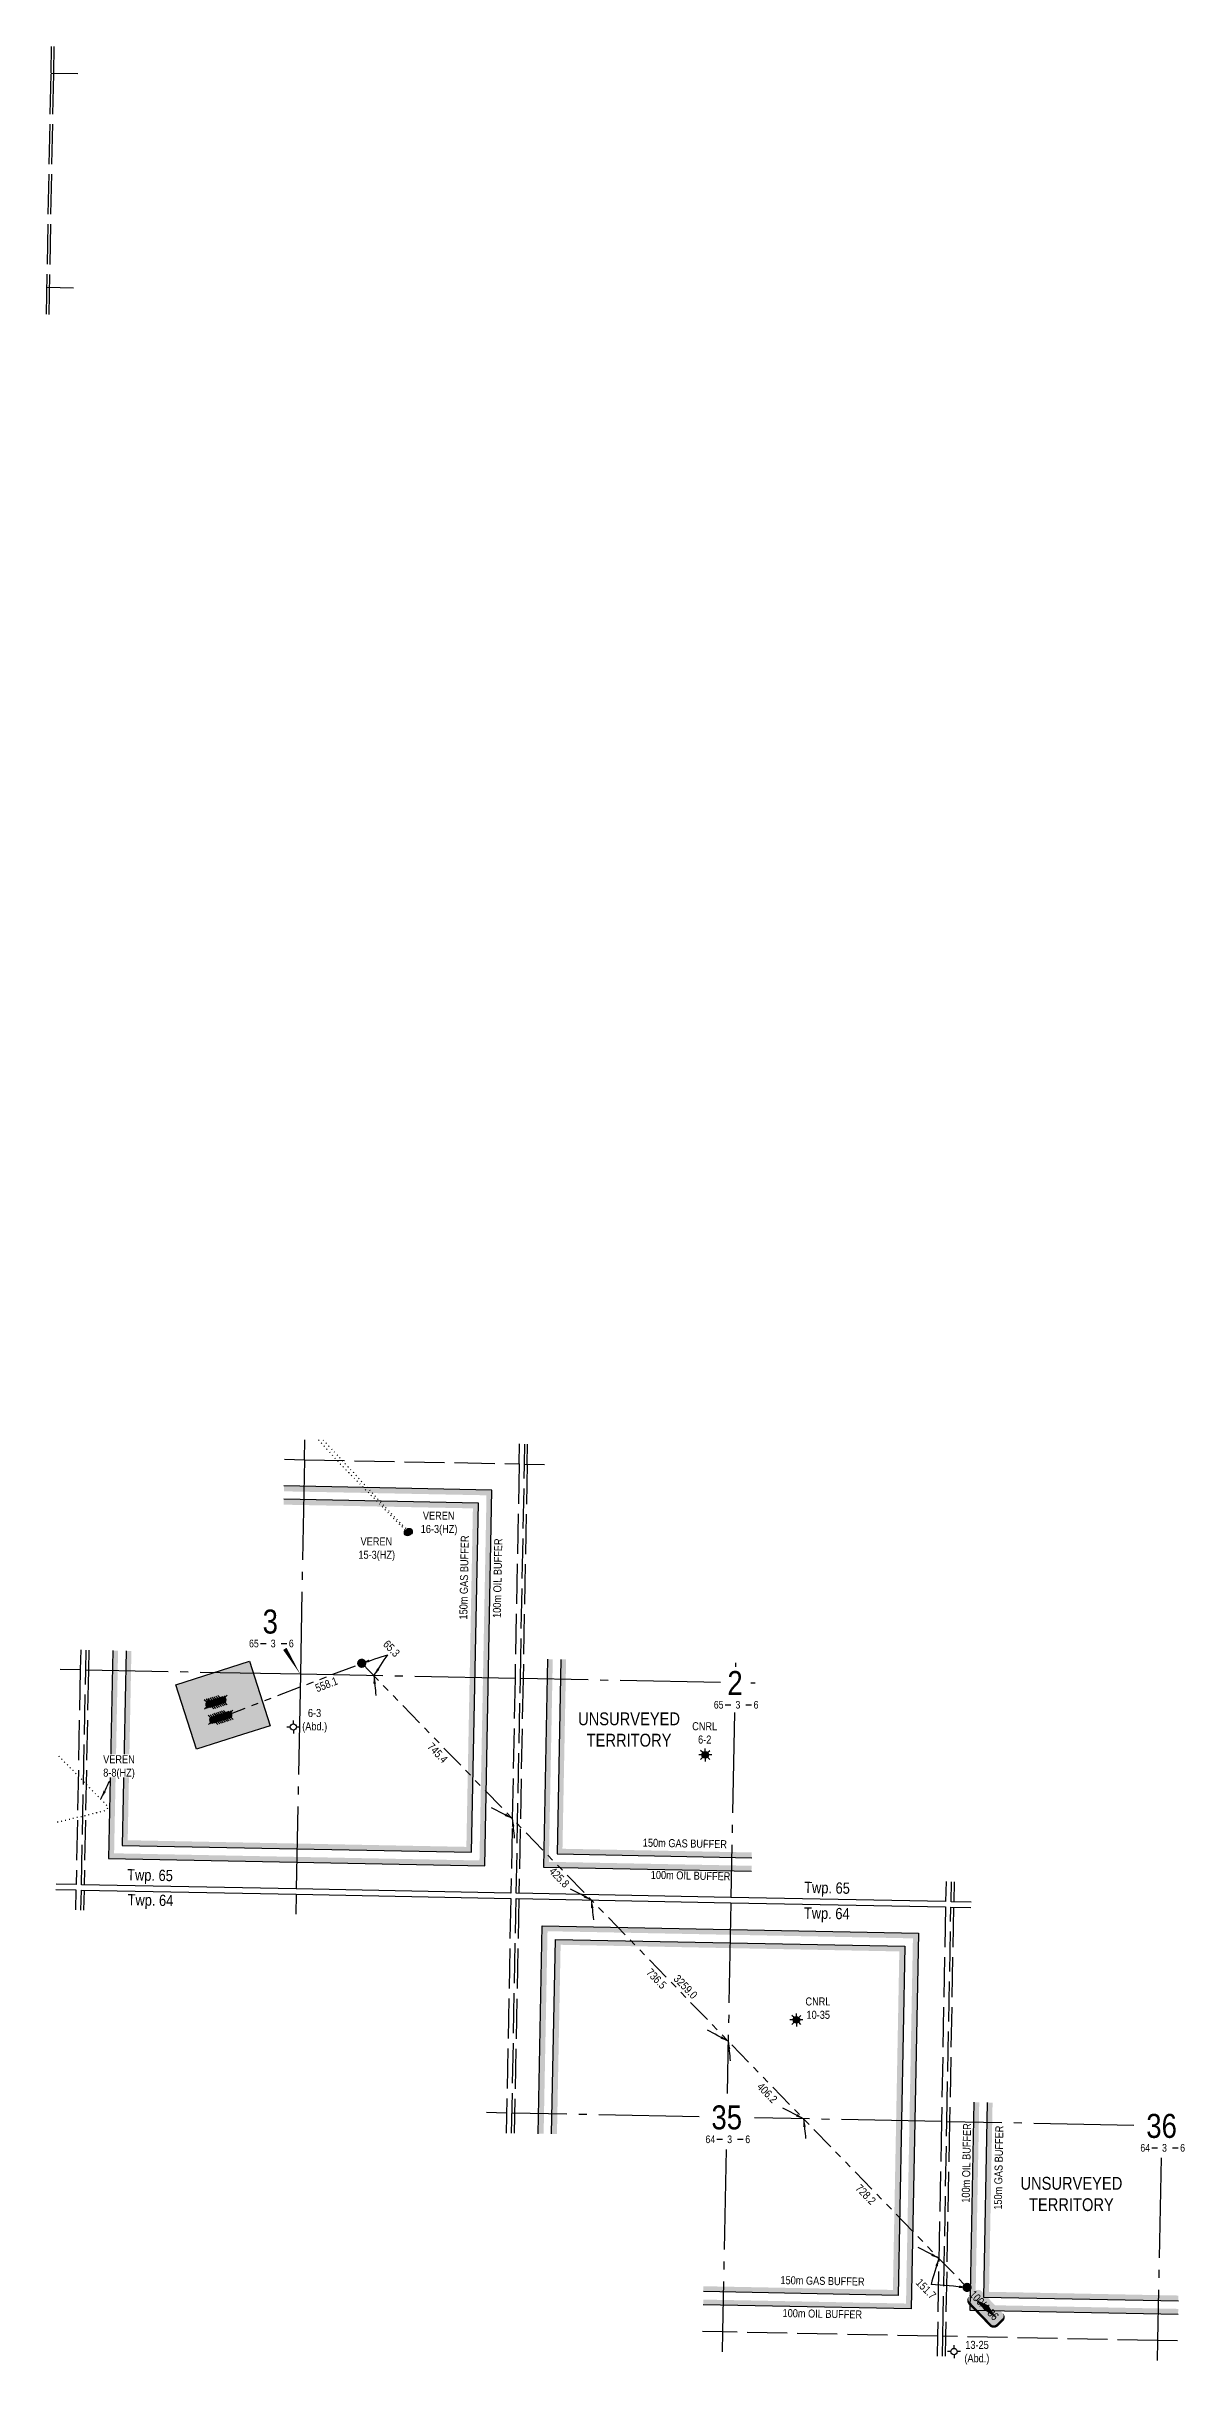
# Model space of a CAD drawing. Extents: x 408473 to 428843, y 6046006 to 6059852.
# Drawn here: x 425535 to 426956, y 6046006 to 6048902 of the extents above; entities that cross this region are included whole.
import ezdxf
from ezdxf.enums import TextEntityAlignment as Align

# ---------------------------------------------------------------- set-up
doc = ezdxf.new("R2010")
doc.units = 0
doc.header["$LTSCALE"] = 5
for name, pattern in [('foc-DOT', [1, 0.2, -0.8]), ('foc-DRILLPATH', [14.75, 6, -1.75, 1.75, -1.75, 1.75, -1.75]), ('foc-QUARTERLINE', [33, 25, -3, 2, -3]), ('foc-UNSURVEYED', [12.5, 10, -2.5])]:
    doc.linetypes.add(name, pattern=pattern)
for name, color, linetype in [('10', 1, 'Continuous'), ('9', 3, 'Continuous'), ('ABADATA-DRILL', 8, 'foc-DOT'), ('ABADATA-DRILL-T', 8, 'Continuous'), ('AS-TARGET-GAS', 182, 'Continuous'), ('AS-TARGET-GAS-H', 181, 'Continuous'), ('AS-TARGET-OIL', 146, 'Continuous'), ('AS-TARGET-OIL-H', 131, 'Continuous'), ('D-TXT', 6, 'Continuous'), ('F-WS-S', 190, 'Continuous'), ('L-BD', 7, 'Continuous'), ('L-MON', 1, 'Continuous'), ('L-SEC', 7, 'Continuous'), ('L-SECLBL', 7, 'Continuous'), ('L-SECQ', 8, 'foc-QUARTERLINE'), ('L-SECU', 7, 'Continuous'), ('L-UNS-T', 3, 'Continuous'), ('L-USEC', 7, 'foc-UNSURVEYED'), ('P-BUFFER-PURPLE-T', 187, 'Continuous'), ('P-PDRILLPATH', 12, 'foc-DRILLPATH'), ('P-PROPOSED', 10, 'Continuous'), ('P-PROPOSED-H', 21, 'Continuous')]:
    doc.layers.add(name, color=color, linetype=linetype)
doc.layers.add('F-WS-T', color=190, linetype='Continuous', lineweight=9)
doc.styles.add('80', font='ARIALN.TTF', dxfattribs={"height": 10})
doc.styles.add('80CG', font='ARIALN.TTF', dxfattribs={"height": 10})
doc.styles.add('80L', font='ARIALN.TTF', dxfattribs={"height": 10})
doc.styles.add('SIMPLEX', font='ARIALN.TTF')
doc.dimstyles.new('Compass 5 000', dxfattribs={"dimscale": 5, "dimtxt": 9, "dimasz": 2, "dimexe": 0.2, "dimexo": 0.0625, "dimgap": 0.5, "dimtad": 0, "dimtih": 1, "dimtoh": 1, "dimzin": 0, "dimdsep": 46, "dimtxsty": '80CG', "dimcen": 0.1, "dimse1": 1, "dimse2": 1, "dimclrd": 256, "dimclrt": 256, "dimaunit": 1, "dimadec": 4, "dimazin": 0, "dimtfac": 0.06, "dimtofl": 0, "dimtmove": 0, "dimatfit": 1, "dimfxl": 0.2, "dimtolj": 1, "dimtzin": 0, "dimlwd": -1, "dimarcsym": 0})

# ---------------------------------------------------------------- blocks, each defined once
blk = doc.blocks.new('L-SECLBL')
at = {"layer": '9', "color": 7}
for p, q in [((-5.1, -27.8), (-12.3, -27.8)), ((20.7, -27.8), (13.5, -27.8))]:
    blk.add_line(p, q, dxfattribs=at)
at = {"layer": '10', "color": 2, "style": 'SIMPLEX'}
blk.add_attdef('SEC', text='', height=30, dxfattribs=at).set_placement((0, 0), align=Align.MIDDLE)
at = {"layer": '10', "color": 5, "style": '80L'}
blk.add_attdef('TWP', text='', height=9.5, dxfattribs=at).set_placement((-14.4, -27.4), align=Align.MIDDLE_RIGHT)
blk.add_attdef('RGE', text='', height=9.5, dxfattribs=at).set_placement((3.6, -27.4), align=Align.MIDDLE_CENTER)
blk.add_attdef('MER', text='', height=9.5, dxfattribs=at).set_placement((23.2, -27.4), align=Align.MIDDLE_LEFT)
blk = doc.blocks.new('GAS')
h = blk.add_hatch(color=255)
h.dxf.hatch_style = 1
edge = h.paths.add_edge_path()
edge.add_arc((0, 0), 0.9, 0, 360)
for p, q in [((-0.81, 0), (-1.62, 0)), ((-0.57, 0.57), (-1.14, 1.14)), ((0, 0.81), (0, 1.62)), ((0.57, 0.57), (1.14, 1.14)), ((1.62, 0), (0.81, 0)), ((-0.57, -0.57), (-1.14, -1.14)), ((0, -0.81), (0, -1.62)), ((1.14, -1.14), (0.57, -0.57))]:
    blk.add_line(p, q)
blk.add_circle((0, 0), 0.8)
blk = doc.blocks.new('GABD')
for p, q in [((-0.81, 0), (-1.62, 0)), ((0, 0.81), (0, 1.62)), ((1.62, 0), (0.81, 0)), ((0, -0.81), (0, -1.62))]:
    blk.add_line(p, q)
blk.add_circle((0, 0), 0.8)
blk = doc.blocks.new('plbh')
at = {"layer": 'L-MON'}
h = blk.add_hatch(color=255, dxfattribs=at)
h.dxf.hatch_style = 1
edge = h.paths.add_edge_path()
edge.add_arc((0, 0), 1.16, 0, 360)
h = blk.add_hatch(color=256, dxfattribs=at)
h.dxf.hatch_style = 1
h.paths.add_polyline_path([(0.96, 0, 1), (-0.96, 0, 1)])
h.paths.add_polyline_path([(0.91, 0, 1), (-0.91, 0, 1)], flags=16)
h.paths.add_polyline_path([(0.45, 0, -1), (-0.45, 0, -1)], flags=0)
h = blk.add_hatch(color=256, dxfattribs=at)
h.dxf.hatch_style = 1
h.paths.add_polyline_path([(0.45, 0, 1), (-0.45, 0, 1)])
h.paths.add_polyline_path([(0.4, 0, 1), (-0.4, 0, 1)], flags=16)
at = {"layer": 'L-MON', "color": 240}
for radius in [0.96, 0.91, 0.45, 0.4]:
    blk.add_circle((0, 0), radius, dxfattribs=at)
blk = doc.blocks.new('*U124')
h = blk.add_hatch(color=255)
edge = h.paths.add_edge_path()
edge.add_line((-19, -11.5), (19, -11.5))
edge.add_arc((19, -5.5), 6, 270, 360)
edge.add_line((25, -5.5), (25, 4))
edge.add_arc((19, 4), 6, 0, 90)
edge.add_line((19, 10), (-19, 10))
edge.add_arc((-19, 4), 6, 90, 180)
edge.add_line((-25, 4), (-25, -5.5))
edge.add_arc((-19, -5.5), 6, 180, 270)
at = {"color": 1, "flags": 128}
blk.add_lwpolyline([(-19, -11.5, 3, 3, 0), (19, -11.5, 3, 3, 0.414214), (25, -5.5, 3, 3, 0), (25, 4, 3, 0, 0.414214), (19, 10, 0, 0, 0), (-19, 10, 0, 0, 0.414214), (-25, 4, 0, 0, 0), (-25, -5.5, 0, 3, 0.414214)], format="xyseb", close=True, dxfattribs=at)
for points in [[(-17.6, -2.9, 0, 7.5, 0), (0, 0, 0, 0, 0)], [(17.1, 0, 0, 7.5, 0), (0, 0, 0, 0, 0)]]:
    blk.add_lwpolyline(points, format="xyseb", dxfattribs=at)
at = {"color": 1, "style": '80'}
blk.add_attdef('ENTER_TEXT_001', (-26.8, -4.9), '', height=10, dxfattribs=at)
blk = doc.blocks.new('WC')
at = {"layer": 'L-MON'}
h = blk.add_hatch(color=255, dxfattribs=at)
h.dxf.hatch_style = 1
edge = h.paths.add_edge_path()
edge.add_arc((0, 0), 0.9, 0, 360)
at = {"layer": 'L-MON', "color": 240, "flags": 128}
for points in [[(-0.62, 0.5), (-1.23, 1.12)], [(0.52, 0.61), (1.13, 1.21)], [(-1.18, -1.18), (-0.56, -0.57)], [(1.16, -1.18), (0.56, -0.57)]]:
    blk.add_lwpolyline(points, dxfattribs=at)
at = {"layer": 'L-MON', "color": 240}
for radius in [0.8, 0.373]:
    blk.add_circle((0, 0), radius, dxfattribs=at)

msp = doc.modelspace()

# ---------------------------------------------------------------- hatches: boundary and pattern name
at = {"layer": 'ABADATA-DRILL-T'}
h = msp.add_hatch(color=256, dxfattribs=at)
h.dxf.hatch_style = 1
edge = h.paths.add_edge_path()
edge.add_arc((425985.42, 6047044.813), 3.998, 0, 360)
h = msp.add_hatch(color=256, dxfattribs=at)
h.dxf.hatch_style = 1
edge = h.paths.add_edge_path()
edge.add_arc((425987.335, 6047046.211), 3.998, 0, 360)
at = {"layer": 'AS-TARGET-GAS-H'}
h = msp.add_hatch(color=256, dxfattribs=at)
h.dxf.hatch_style = 1
h.paths.add_polyline_path([(425634.018, 6046897.173), (425640.684, 6046897.042), (425636.049, 6046660.651), (426058.873, 6046652.36), (426067.013, 6047075.21), (425830.682, 6047079.844), (425830.813, 6047086.51), (426073.807, 6047081.745), (426065.41, 6046645.564), (425629.252, 6046654.116)])
h = msp.add_hatch(color=256, dxfattribs=at)
h.dxf.hatch_style = 1
h.paths.add_polyline_path([(426176.728, 6046886.557), (426183.39, 6046886.429), (426178.839, 6046650.005), (426415.256, 6046645.369), (426415.125, 6046638.707), (426172.049, 6046643.473)])
h = msp.add_hatch(color=256, dxfattribs=at)
h.dxf.hatch_style = 1
h.paths.add_polyline_path([(426165.317, 6046293.759), (426171.979, 6046293.628), (426176.53, 6046530.041), (426599.404, 6046521.749), (426591.416, 6046098.889), (426354.919, 6046103.527), (426354.792, 6046096.864), (426597.952, 6046092.096), (426606.192, 6046528.281), (426169.996, 6046536.834)])
h = msp.add_hatch(color=256, dxfattribs=at)
h.dxf.hatch_style = 1
h.paths.add_polyline_path([(426709.182, 6046333.082), (426715.845, 6046332.951), (426711.379, 6046096.537), (426947.926, 6046091.899), (426947.796, 6046085.237), (426704.59, 6046090.005)])
at = {"layer": 'AS-TARGET-OIL-H'}
h = msp.add_hatch(color=256, dxfattribs=at)
h.dxf.hatch_style = 1
h.paths.add_polyline_path([(425617.359, 6046897.5), (425624.024, 6046897.369), (425619.063, 6046644.318), (426075.212, 6046635.374), (426083.993, 6047091.543), (425831.009, 6047096.504), (425831.139, 6047103.17), (426090.787, 6047098.078), (426081.749, 6046628.578), (425612.266, 6046637.783)])
h = msp.add_hatch(color=256, dxfattribs=at)
h.dxf.hatch_style = 1
h.paths.add_polyline_path([(426160.072, 6046886.878), (426155.072, 6046627.143), (426414.799, 6046622.05), (426414.929, 6046628.713), (426161.862, 6046633.675), (426166.734, 6046886.749)])
h = msp.add_hatch(color=256, dxfattribs=at)
h.dxf.hatch_style = 1
h.paths.add_polyline_path([(426148.661, 6046294.085), (426155.323, 6046293.955), (426160.194, 6046547.024), (426616.375, 6046538.079), (426607.757, 6046081.907), (426354.601, 6046086.87), (426354.474, 6046080.208), (426614.294, 6046075.113), (426623.163, 6046544.611), (426153.66, 6046553.817)])
h = msp.add_hatch(color=256, dxfattribs=at)
h.dxf.hatch_style = 1
h.paths.add_polyline_path([(426692.526, 6046333.409), (426699.189, 6046333.278), (426694.408, 6046080.207), (426947.6, 6046075.243), (426947.469, 6046068.58), (426687.62, 6046073.676)])
at = {"layer": 'P-PROPOSED-H'}
h = msp.add_hatch(color=256, dxfattribs=at)
h.dxf.hatch_style = 1
h.paths.add_polyline_path([(425696.12, 6046854.681), (425788.218, 6046884.244), (425814.056, 6046803.749), (425779.2, 6046792.608), (425721.944, 6046774.229)])

# ---------------------------------------------------------------- linework, layer by layer
at = {"layer": 'ABADATA-DRILL', "flags": 128}
for points in [[(425874.339, 6047160.638), (425876.164, 6047158.647), (425879.313, 6047155.194), (425882.56, 6047151.616), (425885.712, 6047148.13), (425888.956, 6047144.545), (425892.104, 6047141.066), (425895.337, 6047137.472), (425898.49, 6047134.005), (425901.794, 6047130.48), (425905.058, 6047127.071), (425908.413, 6047123.595), (425911.687, 6047120.21), (425915.053, 6047116.743), (425918.338, 6047113.401), (425921.734, 6047109.963), (425924.97, 6047106.685), (425928.373, 6047103.254), (425931.626, 6047099.966), (425935.009, 6047096.519), (425938.314, 6047093.187), (425941.737, 6047089.775), (425945.023, 6047086.47), (425948.402, 6047083.016), (425951.735, 6047079.576), (425955.094, 6047076.099), (425958.416, 6047072.647), (425961.775, 6047069.17), (425965.124, 6047065.716), (425968.49, 6047062.249), (425971.84, 6047058.839), (425975.237, 6047055.405), (425978.593, 6047051.965), (425980.589, 6047049.879), (425985.42, 6047044.813)], [(425879.983, 6047160.527), (425881.775, 6047158.641), (425885.165, 6047155.05), (425888.424, 6047151.605), (425891.573, 6047148.266), (425894.987, 6047144.585), (425898.356, 6047140.918), (425901.479, 6047137.512), (425904.655, 6047134.035), (425907.987, 6047130.393), (425911.186, 6047126.916), (425914.546, 6047123.302), (425917.781, 6047119.844), (425921.131, 6047116.248), (425924.363, 6047112.767), (425927.664, 6047109.204), (425930.939, 6047105.679), (425934.233, 6047102.134), (425937.51, 6047098.595), (425940.752, 6047095.074), (425944.048, 6047091.472), (425947.237, 6047087.995), (425950.572, 6047084.349), (425953.705, 6047080.916), (425956.865, 6047077.457), (425960.217, 6047073.833), (425963.454, 6047070.396), (425966.785, 6047066.879), (425970.131, 6047063.409), (425973.506, 6047059.936), (425976.899, 6047056.508), (425981.645, 6047051.831), (425987.335, 6047046.211)], [(425548.142, 6046683.451), (425548.163, 6046683.455), (425549.144, 6046683.669), (425550.132, 6046683.9), (425551.194, 6046684.132), (425552.319, 6046684.364), (425553.397, 6046684.596), (425554.408, 6046684.826), (425555.316, 6046685.031), (425556.234, 6046685.25), (425557.218, 6046685.491), (425558.2, 6046685.745), (425559.132, 6046686.003), (425560.051, 6046686.249), (425560.962, 6046686.467), (425561.902, 6046686.662), (425562.862, 6046686.797), (425563.797, 6046686.905), (425564.688, 6046687.104), (425565.567, 6046687.374), (425566.446, 6046687.653), (425567.322, 6046687.933), (425568.167, 6046688.196), (425569.005, 6046688.436), (425569.893, 6046688.672), (425570.895, 6046688.933), (425571.924, 6046689.173), (425573.011, 6046689.395), (425574.076, 6046689.607), (425575.077, 6046689.817), (425576.131, 6046690.013), (425577.349, 6046690.223), (425578.6, 6046690.452), (425579.798, 6046690.688), (425580.933, 6046690.923), (425582.078, 6046691.167), (425583.15, 6046691.406), (425584.174, 6046691.639), (425585.186, 6046691.893), (425586.169, 6046692.173), (425587.117, 6046692.431), (425588.049, 6046692.683), (425588.927, 6046692.936), (425589.779, 6046693.193), (425590.651, 6046693.456), (425591.62, 6046693.71), (425592.538, 6046693.945), (425593.413, 6046694.175), (425594.368, 6046694.413), (425595.41, 6046694.679), (425596.398, 6046694.946), (425597.38, 6046695.21), (425598.396, 6046695.464), (425599.444, 6046695.713), (425600.446, 6046695.967), (425601.434, 6046696.224), (425602.463, 6046696.467), (425603.564, 6046696.709), (425604.636, 6046696.955), (425605.658, 6046697.195), (425606.599, 6046697.433), (425607.484, 6046697.682), (425607.602, 6046697.717), (425608.317, 6046697.966), (425609.121, 6046698.354), (425609.824, 6046698.857), (425610.423, 6046699.468), (425610.9, 6046700.129), (425611.232, 6046700.766), (425611.417, 6046701.339), (425611.433, 6046701.826), (425611.282, 6046702.255), (425611.243, 6046702.323), (425611.036, 6046702.677), (425610.751, 6046703.076), (425610.702, 6046703.134), (425610.389, 6046703.493), (425609.955, 6046703.995), (425609.454, 6046704.612), (425608.92, 6046705.259), (425608.334, 6046705.961), (425607.645, 6046706.724), (425606.819, 6046707.597), (425605.937, 6046708.531), (425604.973, 6046709.534), (425604.407, 6046710.075), (425603.775, 6046710.631), (425603.044, 6046711.262), (425602.215, 6046712.009), (425601.335, 6046712.856), (425600.619, 6046713.584), (425600.397, 6046713.821), (425599.41, 6046714.848), (425598.301, 6046715.946), (425597.124, 6046717.13), (425595.9, 6046718.431), (425594.607, 6046719.846), (425593.21, 6046721.337), (425591.72, 6046722.88), (425590.161, 6046724.501), (425588.534, 6046726.19), (425586.815, 6046727.974), (425585.051, 6046729.806), (425583.244, 6046731.685), (425581.669, 6046733.306), (425581.385, 6046733.599), (425579.522, 6046735.502), (425577.825, 6046737.219), (425577.642, 6046737.403), (425575.713, 6046739.325), (425573.745, 6046741.327), (425572.589, 6046742.53), (425569.07, 6046746.2), (425567.744, 6046747.593), (425565.728, 6046749.689), (425563.672, 6046751.797), (425561.581, 6046753.935), (425559.426, 6046756.104), (425557.229, 6046758.298), (425554.999, 6046760.532), (425552.766, 6046762.78), (425551.05, 6046764.511), (425550.494, 6046765.068), (425549.757, 6046765.812)]]:
    msp.add_lwpolyline(points, dxfattribs=at)
at = {"layer": 'ABADATA-DRILL-T'}
for centre in [(425985.42, 6047044.813), (425987.335, 6047046.211)]:
    msp.add_circle(centre, 3.998, dxfattribs=at)
at = {"layer": 'AS-TARGET-GAS', "flags": 128}
for points in [[(425634.018, 6046897.173), (425629.252, 6046654.116), (426065.41, 6046645.564), (426073.807, 6047081.745), (425830.813, 6047086.51)], [(426176.728, 6046886.557), (426172.049, 6046643.473), (426415.125, 6046638.707)], [(426165.317, 6046293.759), (426169.996, 6046536.834), (426606.192, 6046528.281), (426597.952, 6046092.096), (426354.792, 6046096.864)], [(426709.182, 6046333.082), (426704.59, 6046090.005), (426947.796, 6046085.237)]]:
    msp.add_lwpolyline(points, dxfattribs=at)
at = {"layer": 'AS-TARGET-OIL', "flags": 128}
for points in [[(425617.359, 6046897.5), (425612.266, 6046637.783), (426081.749, 6046628.578), (426090.787, 6047098.078), (425831.139, 6047103.17)], [(426160.072, 6046886.878), (426155.072, 6046627.143), (426414.799, 6046622.05)], [(426148.661, 6046294.085), (426153.66, 6046553.817), (426623.163, 6046544.611), (426614.294, 6046075.113), (426354.474, 6046080.208)], [(426692.526, 6046333.409), (426687.62, 6046073.676), (426947.469, 6046068.58)]]:
    msp.add_lwpolyline(points, dxfattribs=at)
at = {"layer": 'L-SEC', "flags": 128}
for points in [[(425546.487, 6046599.047), (425571.471, 6046598.558)], [(425571.603, 6046605.259), (425546.618, 6046605.749)], [(425578.173, 6046598.426), (425846.23, 6046593.17)], [(425846.36, 6046599.871), (425578.304, 6046605.128)], [(425846.23, 6046593.17), (426114.288, 6046587.914)], [(426114.417, 6046594.615), (425846.36, 6046599.871)], [(426120.989, 6046587.782), (426389.047, 6046582.526)], [(426389.175, 6046589.228), (426121.118, 6046594.484)], [(426389.047, 6046582.526), (426657.105, 6046577.27)], [(426657.231, 6046583.972), (426389.175, 6046589.228)]]:
    msp.add_lwpolyline(points, dxfattribs=at)
at = {"layer": 'L-SECLBL', "flags": 128}
msp.add_lwpolyline([(425851.569, 6046867.93, 0, 4.998, 0), (425832.252, 6046899.689, 0, 0, 0)], format="xyseb", dxfattribs=at)
at = {"layer": 'L-SECQ', "flags": 128}
for points in [[(425568.489, 6048599.486), (425535.162, 6048600.139)], [(425856.777, 6047135.989), (425857.262, 6047160.973)], [(425856.777, 6047135.989), (425851.569, 6046867.93)], [(425576.859, 6046873.317), (425551.875, 6046873.807)], [(425851.569, 6046867.93), (425583.56, 6046873.185)], [(426394.763, 6046882.273), (426394.668, 6046877.302)], [(425851.569, 6046867.93), (425846.36, 6046599.871)], [(426119.577, 6046862.675), (425851.569, 6046867.93)], [(426376.037, 6046857.646), (426126.278, 6046862.543)], [(426419.271, 6046856.798), (426414.12, 6046856.899)], [(426393.577, 6046820.066), (426389.175, 6046589.228)], [(425846.23, 6046593.17), (425845.745, 6046568.186)], [(426389.047, 6046582.526), (426384.507, 6046344.448)], [(426109.128, 6046319.854), (426084.144, 6046320.344)], [(426349.414, 6046315.143), (426115.829, 6046319.723)], [(426652.041, 6046309.209), (426418.652, 6046313.785)], [(426892.326, 6046304.497), (426658.742, 6046309.077)], [(426383.173, 6046274.492), (426378.823, 6046046.405)], [(426926.1, 6046263.846), (426921.832, 6046035.758)], [(426378.823, 6046046.405), (426378.346, 6046021.421)], [(426921.832, 6046035.758), (426921.364, 6046010.773)]]:
    msp.add_lwpolyline(points, dxfattribs=at)
at = {"layer": 'L-SECU', "flags": 128}
for points in [[(426688.917, 6046583.35), (426663.933, 6046583.84)], [(426663.806, 6046577.139), (426688.79, 6046576.649)]]:
    msp.add_lwpolyline(points, dxfattribs=at)
at = {"layer": 'L-USEC', "flags": 128}
for points in [[(425540.322, 6048868.199), (425540.964, 6048901.526)], [(425543.67, 6048868.134), (425544.312, 6048901.461)], [(425534.521, 6048566.812), (425540.322, 6048868.199)], [(425537.869, 6048566.748), (425543.67, 6048868.134)], [(425540.322, 6048868.199), (425573.649, 6048867.545)], [(425831.792, 6047136.478), (425856.777, 6047135.989)], [(425856.777, 6047135.989), (426124.737, 6047130.734)], [(426124.737, 6047130.734), (426119.577, 6046862.675)], [(426124.737, 6047130.734), (426125.218, 6047155.719)], [(426126.278, 6046862.543), (426131.438, 6047130.603)], [(426134.791, 6047130.541), (426129.631, 6046862.481)], [(426131.438, 6047130.603), (426131.919, 6047155.587)], [(426131.438, 6047130.603), (426156.423, 6047130.113)], [(426134.791, 6047130.541), (426135.272, 6047155.522)], [(425577.349, 6046898.301), (425576.859, 6046873.317)], [(425583.56, 6046873.185), (425584.05, 6046898.153)], [(425587.402, 6046898.079), (425586.912, 6046873.12)], [(425576.859, 6046873.317), (425571.603, 6046605.259)], [(425578.304, 6046605.128), (425583.56, 6046873.185)], [(425586.912, 6046873.12), (425581.656, 6046605.062)], [(426119.577, 6046862.675), (426114.417, 6046594.615)], [(426121.118, 6046594.484), (426126.278, 6046862.543)], [(426129.631, 6046862.481), (426124.471, 6046594.422)], [(426657.703, 6046608.956), (426657.231, 6046583.972)], [(426663.933, 6046583.84), (426664.405, 6046608.825)], [(426667.757, 6046608.766), (426667.285, 6046583.782)], [(425571.471, 6046598.558), (425570.981, 6046573.573)], [(425577.683, 6046573.442), (425578.173, 6046598.426)], [(425581.525, 6046598.36), (425581.035, 6046573.376)], [(426114.288, 6046587.914), (426108.647, 6046294.87)], [(426115.348, 6046294.739), (426120.989, 6046587.782)], [(426124.342, 6046587.72), (426118.7, 6046294.673)], [(426657.105, 6046577.27), (426652.041, 6046309.209)], [(426658.742, 6046309.077), (426663.806, 6046577.139)], [(426667.158, 6046577.08), (426662.094, 6046309.019)], [(426652.041, 6046309.209), (426646.977, 6046041.147)], [(426653.678, 6046041.016), (426658.742, 6046309.077)], [(426662.094, 6046309.019), (426657.03, 6046040.958)], [(426378.823, 6046046.405), (426353.839, 6046046.895)], [(426646.977, 6046041.147), (426378.823, 6046046.405)], [(426646.977, 6046041.147), (426646.505, 6046016.163)], [(426653.206, 6046016.032), (426653.678, 6046041.016)], [(426921.832, 6046035.758), (426653.678, 6046041.016)], [(426657.03, 6046040.958), (426656.558, 6046015.973)], [(426946.816, 6046035.268), (426921.832, 6046035.758)]]:
    msp.add_lwpolyline(points, dxfattribs=at)
at = {"layer": 'P-PDRILLPATH'}
for p, q in [((425754.668, 6046814.931), (425928.214, 6046881.753)), ((425928.214, 6046881.753), (426683.999, 6046102.073))]:
    msp.add_line(p, q, dxfattribs=at)
at = {"layer": 'P-PROPOSED', "flags": 128}
msp.add_lwpolyline([(425696.12, 6046854.681), (425788.218, 6046884.244), (425814.056, 6046803.749), (425779.192, 6046792.614), (425721.942, 6046774.237)], close=True, dxfattribs=at)

# ---------------------------------------------------------------- block references
at = {"xscale": 0.9995595999999999, "yscale": 0.9995595999999999, "zscale": 0.9995595999999999, "rotation": 313.8233333333334}
msp.add_blockref('*U124', (426708.119, 6046076.589), dxfattribs=at).add_auto_attribs({'ENTER_TEXT_001': '100/4-36'})
at = {"layer": 'ABADATA-DRILL-T'}
for name, p, xscale, yscale, zscale in [('GABD', (425842.86, 6046802.055), 4.997797999999995, 4.997797999999995, 4.997797999999995), ('GAS', (426470.888, 6046436.224), 4.997797999999992, 4.997797999999992, 1.665932666666665), ('GABD', (426667.668, 6046021.883), 4.997797999999995, 4.997797999999995, 4.997797999999995)]:
    msp.add_blockref(name, p, dxfattribs=dict(at, xscale=xscale, yscale=yscale, zscale=zscale))
at = {"layer": 'F-WS-S', "xscale": 4.997797999999992, "yscale": 4.997797999999992, "zscale": 1.665932666666665}
msp.add_blockref('GAS', (426357.051, 6046767.214), dxfattribs=at)
at = {"layer": 'L-MON'}
for name, p, xscale, yscale, zscale in [('plbh', (425928.214, 6046881.753), 4.997797999999992, 4.997797999999992, 4.997797999999992), ('WC', (425747.368, 6046833.584), 4.997797999999996, 4.997797999999996, 4.997797999999996), ('WC', (425749.747, 6046834.348), 4.997797999999996, 4.997797999999996, 4.997797999999996), ('WC', (425752.127, 6046835.111), 4.997797999999996, 4.997797999999996, 4.997797999999996), ('WC', (425754.506, 6046835.875), 4.997797999999996, 4.997797999999996, 4.997797999999996), ('WC', (425737.851, 6046830.529), 4.997797999999996, 4.997797999999996, 4.997797999999996), ('WC', (425740.23, 6046831.293), 4.997797999999996, 4.997797999999996, 4.997797999999996), ('WC', (425742.609, 6046832.056), 4.997797999999996, 4.997797999999996, 4.997797999999996), ('WC', (425742.771, 6046811.112), 4.997797999999996, 4.997797999999996, 4.997797999999996), ('WC', (425744.989, 6046832.82), 4.997797999999996, 4.997797999999996, 4.997797999999996), ('WC', (425745.15, 6046811.876), 4.997797999999996, 4.997797999999996, 4.997797999999996), ('WC', (425747.53, 6046812.64), 4.997797999999996, 4.997797999999996, 4.997797999999996), ('WC', (425749.909, 6046813.404), 4.997797999999996, 4.997797999999996, 4.997797999999996), ('WC', (425752.288, 6046814.167), 4.997797999999996, 4.997797999999996, 4.997797999999996), ('WC', (425754.668, 6046814.931), 4.997797999999996, 4.997797999999996, 4.997797999999996), ('WC', (425757.047, 6046815.695), 4.997797999999996, 4.997797999999996, 4.997797999999996), ('WC', (425759.426, 6046816.459), 4.997797999999996, 4.997797999999996, 4.997797999999996), ('WC', (425761.806, 6046817.222), 4.997797999999996, 4.997797999999996, 4.997797999999996), ('plbh', (426683.999, 6046102.073), 4.997797999999992, 4.997797999999992, 1.666666666666664)]:
    msp.add_blockref(name, p, dxfattribs=dict(at, xscale=xscale, yscale=yscale, zscale=zscale))
at = {"layer": 'L-SECLBL', "xscale": 0.9995596, "yscale": 0.9995596, "zscale": 0.9995596}
for p, values in [((425814.044, 6046933.832), {'SEC': '3', 'TWP': '65', 'RGE': '3', 'MER': '6'}), ((426394.287, 6046857.288), {'SEC': '2', 'TWP': '65', 'RGE': '3', 'MER': '6'}), ((426383.935, 6046314.466), {'SEC': '35', 'TWP': '64', 'RGE': '3', 'MER': '6'}), ((426926.848, 6046303.82), {'SEC': '36', 'TWP': '64', 'RGE': '3', 'MER': '6'})]:
    msp.add_blockref('L-SECLBL', p, dxfattribs=at).add_auto_attribs(values)

# ---------------------------------------------------------------- texts
at = {"layer": 'ABADATA-DRILL-T', "char_height": 9.9956, "attachment_point": 1, "style": '80L'}
for s, width, insert in [('\\pi29.671;VEREN\\P\\pi26.947;16-3(HZ)', 97.77044, (425974.919, 6047071.089)), ('\\pi29.671;VEREN\\P\\pi26.947;15-3(HZ)', 97.77044, (425897.11, 6047038.942)), ('\\pi7.4955;6-3\\P\\pi0.3943;(Abd.)', 30.58448, (425853.529, 6046824.595)), ('\\pi0.32271;CNRL\\P\\pi1.625;10-35', 30.82994, (426481.897, 6046464.248)), ('\\pi1.5023;13-25\\P\\pi0.3943;(Abd.)', 30.58448, (426680.268, 6046035.252))]:
    msp.add_mtext_dynamic_manual_height_columns(s, width=width, gutter_width=49.978, heights=[0], dxfattribs=dict(at, insert=insert))
at = {"layer": 'AS-TARGET-GAS', "char_height": 10, "attachment_point": 1, "style": '80L'}
for insert, rotation in [((426049.974, 6046936.461), 88.897209), ((426279.302, 6046662.679), 358.897209), ((426717.336, 6046199.2), 88.917752), ((426451.114, 6046116.24), 358.897209)]:
    msp.add_mtext_dynamic_manual_height_columns('150m GAS BUFFER', width=107.79021, gutter_width=47.479, heights=[0], dxfattribs=dict(at, insert=insert, rotation=rotation))
at = {"layer": 'AS-TARGET-OIL', "char_height": 10, "attachment_point": 1, "style": '80L'}
for insert, rotation in [((426091.773, 6046935.396), 88.876678), ((426286.176, 6046622.538), 358.876678), ((426677.149, 6046204.913), 88.917752), ((426450.681, 6046075.144), 358.876678)]:
    msp.add_mtext_dynamic_manual_height_columns('\\pi3.0598;100m OIL BUFFER', width=104.04593, gutter_width=47.479, heights=[0], dxfattribs=dict(at, insert=insert, rotation=rotation))
at = {"layer": 'D-TXT', "color": 3, "char_height": 14, "attachment_point": 1, "rotation": 358.876667, "style": '80L'}
for s, insert in [('Twp. 65', (425635.521, 6046624.62)), ('Twp. 65', (426480.774, 6046608.834)), ('Twp. 64', (425636.09, 6046593.398)), ('Twp. 64', (426480.445, 6046576.91))]:
    msp.add_mtext_dynamic_manual_height_columns(s, width=101.35074, gutter_width=47.479, heights=[0], dxfattribs=dict(at, insert=insert))
at = {"layer": 'F-WS-T', "insert": (426340.493, 6046808.082), "char_height": 9.9956, "attachment_point": 1, "style": '80L'}
msp.add_mtext_dynamic_manual_height_columns('\\pi0.32271;CNRL\\P\\pi7.6489;6-2', width=30.82994, gutter_width=49.978, heights=[0], dxfattribs=at)
at = {"layer": 'L-BD', "color": 5, "style": '80L'}
for s, rotation, p in [('558.1', 21.0585, (425884.144, 6046855.255)), ('3259.0', 314.1084, (426332.558, 6046477.575))]:
    msp.add_text(s, height=9.9956, rotation=rotation, dxfattribs=at).set_placement(p, align=Align.MIDDLE)
at = {"layer": 'L-UNS-T', "color": 3, "char_height": 16, "attachment_point": 5, "style": '80L'}
for insert in [(426261.949, 6046798.865), (426814.212, 6046218.659)]:
    msp.add_mtext_dynamic_manual_height_columns('UNSURVEYED TERRITORY', width=126.35808, gutter_width=47.479, heights=[0], dxfattribs=dict(at, insert=insert))
at = {"layer": 'P-BUFFER-PURPLE-T', "style": '80L'}
for s, p in [('65.3', (425965.438, 6046900.154)), ('745.4', (426022.872, 6046769.741)), ('425.8', (426174.941, 6046614.219)), ('736.5', (426296.27, 6046487.699)), ('406.2', (426434.52, 6046345.078)), ('728.2', (426557.491, 6046218.219)), ('151.7', (426632.767, 6046100.166))]:
    msp.add_text(s, height=9.9956, rotation=314.1084, dxfattribs=at).set_placement(p, align=Align.MIDDLE)

# ---------------------------------------------------------------- leaders
at = {"layer": 'ABADATA-DRILL-T', "path_type": 1}
msp.add_leader([(425602.929, 6046712.873), (425613.57, 6046734.594)], dimstyle='Compass 5 000', override={"dimgap": 0.5, "dimtad": 0}, dxfattribs=at)
at = {"layer": 'P-BUFFER-PURPLE-T', "path_type": 1}
for points in [[(425928.214, 6046881.753), (425960.798, 6046892.446)], [(425943.358, 6046866.13), (425960.798, 6046892.446)], [(425943.358, 6046866.13), (425945.876, 6046841.598)], [(426116.211, 6046687.812), (426090.295, 6046701.329)], [(426116.211, 6046687.812), (426118.729, 6046663.279)], [(426214.961, 6046585.94), (426189.045, 6046599.457)], [(426214.961, 6046585.94), (426217.479, 6046561.407)], [(426385.752, 6046409.749), (426359.836, 6046423.266)], [(426385.752, 6046409.749), (426388.27, 6046385.216)], [(426479.94, 6046312.583), (426454.024, 6046326.101)], [(426479.94, 6046312.583), (426482.458, 6046288.051)], [(426648.813, 6046138.371), (426622.897, 6046151.888)], [(426648.813, 6046138.371), (426638.952, 6046105.64)], [(426683.999, 6046102.073), (426638.952, 6046105.64)]]:
    msp.add_leader(points, dimstyle='Compass 5 000', override={"dimgap": 0.5, "dimtad": 0}, dxfattribs=at)

# ---------------------------------------------------------------- next in the draw order: texts
at = {"layer": 'ABADATA-DRILL-T', "insert": (425605.217, 6046766.78), "char_height": 9.9956, "attachment_point": 1, "style": '80L', "bg_fill": 3, "box_fill_scale": 1.1, "bg_fill_color": 256, "bg_fill_transparency": 0}
msp.add_mtext_dynamic_manual_height_columns('\\pi0.20339;VEREN\\P\\pi0.27839;8-8(HZ)', width=38.8346, gutter_width=49.978, heights=[0], dxfattribs=at)

doc.saveas('drawing.dxf')
